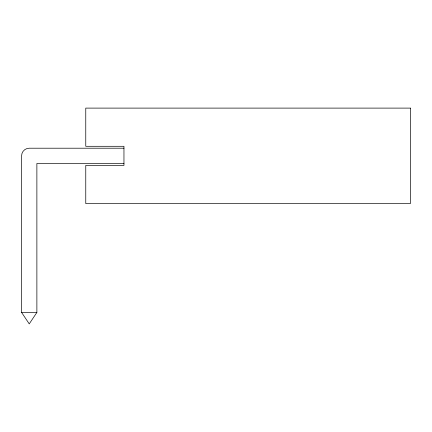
<?xml version="1.0" encoding="UTF-8"?>
<svg xmlns="http://www.w3.org/2000/svg" width="432" height="432" viewBox="0 0 432 432"><rect width="100%" height="100%" fill="white"/><g stroke="black" fill="none" stroke-linecap="round" stroke-linejoin="round"><path stroke-width="0.65" d="M123.957 163.485L36.877 163.485L36.877 312.439L29.241 323.892L21.6 312.439L21.6 155.849A7.641 7.641 0 0 1 29.241 148.208L123.957 148.208M21.6 312.439L36.877 312.439M410.4 108.108L85.763 108.108L85.763 146.297L123.957 146.297L123.957 165.397L85.763 165.397L85.763 203.585L410.4 203.585L410.4 108.108"/></g></svg>
